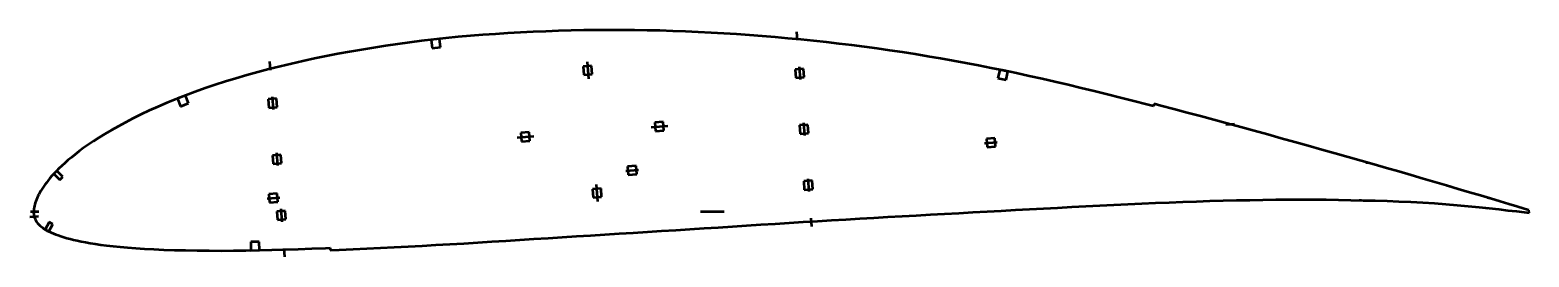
# Model space of a CAD drawing. Header units: metres. Extents: x -266 to 444, y -21 to 86.
import ezdxf

# ---------------------------------------------------------------- set-up
doc = ezdxf.new("R2010")
doc.units = ezdxf.units.M
for name, color, linetype, lineweight in [('FoilLayer', 1, 'Continuous', 50), ('StringerLayer', 1, 'Continuous', 50), ('SubLayer', 1, 'Continuous', 50)]:
    doc.layers.add(name, color=color, linetype=linetype, lineweight=lineweight)

msp = doc.modelspace()

# ---------------------------------------------------------------- linework, layer by layer
at = {"layer": 'FoilLayer'}
for p, q in [((-16.14, 85.38), (-22.14, 85.17)), ((-10.14, 85.55), (-16.14, 85.38)), ((-4.12, 85.67), (-10.14, 85.55)), ((1.9, 85.75), (-4.12, 85.67)), ((7.92, 85.79), (1.9, 85.75)), ((13.94, 85.78), (7.92, 85.79)), ((19.96, 85.74), (13.94, 85.78)), ((25.98, 85.64), (19.96, 85.74)), ((32.01, 85.51), (25.98, 85.64)), ((38.05, 85.33), (32.01, 85.51)), ((44.09, 85.11), (38.05, 85.33)), ((-98.1, 78.32), (-103.79, 77.44)), ((-92.39, 79.15), (-98.1, 78.32)), ((-86.66, 79.93), (-92.39, 79.15)), ((-80.91, 80.65), (-86.66, 79.93)), ((-75.16, 81.33), (-80.91, 80.65)), ((-69.39, 81.95), (-75.16, 81.33)), ((-63.6, 82.51), (-69.39, 81.95)), ((-57.77, 83.02), (-63.6, 82.51)), ((-51.9, 83.49), (-57.77, 83.02)), ((-45.99, 83.91), (-51.9, 83.49)), ((-40.05, 84.29), (-45.99, 83.91)), ((-34.09, 84.63), (-40.05, 84.29)), ((-28.12, 84.92), (-34.09, 84.63)), ((-22.14, 85.17), (-28.12, 84.92)), ((50.13, 84.85), (44.09, 85.11)), ((56.19, 84.54), (50.13, 84.85)), ((62.24, 84.2), (56.19, 84.54)), ((68.31, 83.81), (62.24, 84.2)), ((74.38, 83.38), (68.31, 83.81)), ((80.47, 82.92), (74.38, 83.38)), ((86.55, 82.41), (80.47, 82.92)), ((92.63, 81.87), (86.55, 82.41)), ((98.72, 81.29), (92.63, 81.87)), ((104.79, 80.67), (98.72, 81.29)), ((110.85, 80.02), (104.79, 80.67)), ((116.9, 79.33), (110.85, 80.02)), ((122.92, 78.6), (116.9, 79.33)), ((128.95, 77.83), (122.92, 78.6)), ((-137.19, 71.12), (-142.61, 69.88)), ((-131.73, 72.3), (-137.19, 71.12)), ((-126.22, 73.43), (-131.73, 72.3)), ((-120.67, 74.51), (-126.22, 73.43)), ((-115.07, 75.54), (-120.67, 74.51)), ((-109.45, 76.52), (-115.07, 75.54)), ((-103.79, 77.44), (-109.45, 76.52)), ((134.96, 77.01), (128.95, 77.83)), ((140.97, 76.16), (134.96, 77.01)), ((146.97, 75.27), (140.97, 76.16)), ((152.97, 74.34), (146.97, 75.27)), ((158.95, 73.36), (152.97, 74.34)), ((164.93, 72.35), (158.95, 73.36)), ((170.9, 71.29), (164.93, 72.35)), ((176.88, 70.19), (170.9, 71.29)), ((-163.77, 64.41), (-168.87, 62.95)), ((-158.56, 65.85), (-163.77, 64.41)), ((-153.28, 67.25), (-158.56, 65.85)), ((-147.97, 68.59), (-153.28, 67.25)), ((-142.61, 69.88), (-147.97, 68.59)), ((182.87, 69.04), (176.88, 70.19)), ((188.88, 67.85), (182.87, 69.04)), ((194.89, 66.62), (188.88, 67.85)), ((200.92, 65.35), (194.89, 66.62)), ((206.97, 64.04), (200.92, 65.35)), ((213.05, 62.68), (206.97, 64.04)), ((-183.53, 58.27), (-188.21, 56.62)), ((-178.75, 59.88), (-183.53, 58.27)), ((-173.87, 61.44), (-178.75, 59.88)), ((-168.87, 62.95), (-173.87, 61.44)), ((219.17, 61.27), (213.05, 62.68)), ((225.34, 59.83), (219.17, 61.27)), ((231.54, 58.36), (225.34, 59.83)), ((237.77, 56.86), (231.54, 58.36)), ((244, 55.35), (237.77, 56.86)), ((-201.62, 51.37), (-205.85, 49.55)), ((-197.26, 53.16), (-201.62, 51.37)), ((-192.79, 54.91), (-197.26, 53.16)), ((-188.21, 56.62), (-192.79, 54.91)), ((250.23, 53.81), (244, 55.35)), ((256.47, 52.24), (250.23, 53.81)), ((262.72, 50.65), (256.47, 52.24)), ((265.87, 49.84), (262.72, 50.65)), ((266.14, 50.85), (265.87, 49.84)), ((269.25, 50.05), (266.14, 50.85)), ((275.53, 48.41), (269.25, 50.05)), ((-217.67, 43.97), (-221.27, 42.12)), ((-213.88, 45.84), (-217.67, 43.97)), ((-209.94, 47.7), (-213.88, 45.84)), ((-205.85, 49.55), (-209.94, 47.7)), ((281.83, 46.74), (275.53, 48.41)), ((288.14, 45.06), (281.83, 46.74)), ((294.46, 43.36), (288.14, 45.06)), ((300.81, 41.63), (294.46, 43.36)), ((-230.91, 36.72), (-233.72, 34.99)), ((-227.9, 38.49), (-230.91, 36.72)), ((-224.69, 40.29), (-227.9, 38.49)), ((-221.27, 42.12), (-224.69, 40.29)), ((307.19, 39.88), (300.81, 41.63)), ((313.57, 38.13), (307.19, 39.88)), ((319.97, 36.36), (313.57, 38.13)), ((326.36, 34.58), (319.97, 36.36)), ((-243.16, 28.52), (-245.09, 27.04)), ((-241.06, 30.06), (-243.16, 28.52)), ((-238.79, 31.65), (-241.06, 30.06)), ((-236.35, 33.29), (-238.79, 31.65)), ((-233.72, 34.99), (-236.35, 33.29)), ((332.76, 32.8), (326.36, 34.58)), ((339.15, 31), (332.76, 32.8)), ((345.53, 29.22), (339.15, 31)), ((351.86, 27.44), (345.53, 29.22)), ((-251.44, 21.6), (-252.74, 20.35)), ((-250.04, 22.9), (-251.44, 21.6)), ((-248.52, 24.23), (-250.04, 22.9)), ((-246.88, 25.61), (-248.52, 24.23)), ((-245.09, 27.04), (-246.88, 25.61)), ((358.11, 25.68), (351.86, 27.44)), ((364.27, 23.95), (358.11, 25.68)), ((370.32, 22.25), (364.27, 23.95)), ((376.26, 20.55), (370.32, 22.25)), ((-257.86, 14.7), (-258.66, 13.67)), ((-257, 15.76), (-257.86, 14.7)), ((-256.06, 16.85), (-257, 15.76)), ((-255.04, 17.97), (-256.06, 16.85)), ((-253.93, 19.14), (-255.04, 17.97)), ((-252.74, 20.35), (-253.93, 19.14)), ((382.11, 18.88), (376.26, 20.55)), ((387.87, 17.19), (382.11, 18.88)), ((393.55, 15.53), (387.87, 17.19)), ((399.16, 13.93), (393.55, 15.53)), ((-262.72, 7.27), (-263.1, 6.46)), ((-262.28, 8.09), (-262.72, 7.27)), ((-261.8, 8.96), (-262.28, 8.09)), ((-261.27, 9.86), (-261.8, 8.96)), ((-260.7, 10.77), (-261.27, 9.86)), ((-260.08, 11.71), (-260.7, 10.77)), ((-259.4, 12.67), (-260.08, 11.71)), ((-258.66, 13.67), (-259.4, 12.67)), ((404.73, 12.3), (399.16, 13.93)), ((410.24, 10.67), (404.73, 12.3)), ((415.6, 9.09), (410.24, 10.67)), ((420.72, 7.56), (415.6, 9.09)), ((425.55, 6.13), (420.72, 7.56)), ((-264.72, 0.62), (-264.75, -0.04)), ((-264.65, 1.28), (-264.72, 0.62)), ((-264.55, 1.97), (-264.65, 1.28)), ((-264.41, 2.68), (-264.55, 1.97)), ((-264.24, 3.4), (-264.41, 2.68)), ((-264.02, 4.11), (-264.24, 3.4)), ((-263.75, 4.85), (-264.02, 4.11)), ((-263.44, 5.65), (-263.75, 4.85)), ((-263.1, 6.46), (-263.44, 5.65)), ((180.26, -0.3), (186.97, 0.06)), ((186.97, 0.06), (193.67, 0.42)), ((193.67, 0.42), (200.38, 0.78)), ((200.38, 0.78), (207.07, 1.14)), ((207.07, 1.14), (213.76, 1.5)), ((213.76, 1.5), (220.42, 1.85)), ((220.42, 1.85), (227.08, 2.19)), ((227.08, 2.19), (233.74, 2.52)), ((233.74, 2.52), (240.4, 2.84)), ((240.4, 2.84), (247.06, 3.16)), ((247.06, 3.16), (253.68, 3.48)), ((253.68, 3.48), (260.26, 3.78)), ((260.26, 3.78), (266.79, 4.07)), ((266.79, 4.07), (273.3, 4.33)), ((273.3, 4.33), (279.78, 4.58)), ((279.78, 4.58), (286.19, 4.82)), ((286.19, 4.82), (292.55, 5.02)), ((292.55, 5.02), (298.86, 5.19)), ((298.86, 5.19), (305.17, 5.33)), ((305.17, 5.33), (311.45, 5.44)), ((311.45, 5.44), (317.68, 5.57)), ((317.68, 5.57), (323.79, 5.67)), ((323.79, 5.67), (329.79, 5.72)), ((329.79, 5.72), (335.76, 5.69)), ((335.76, 5.69), (341.74, 5.66)), ((341.74, 5.66), (347.66, 5.64)), ((347.66, 5.64), (353.49, 5.58)), ((353.49, 5.58), (359.31, 5.44)), ((359.31, 5.44), (365.11, 5.31)), ((365.11, 5.31), (370.84, 5.21)), ((370.84, 5.21), (376.5, 5.07)), ((376.5, 5.07), (382.14, 4.83)), ((382.14, 4.83), (387.81, 4.54)), ((387.81, 4.54), (393.45, 4.25)), ((393.45, 4.25), (398.96, 3.94)), ((398.96, 3.94), (404.35, 3.53)), ((404.35, 3.53), (409.71, 3.06)), ((409.71, 3.06), (414.97, 2.56)), ((414.97, 2.56), (420.07, 2.08)), ((420.07, 2.08), (424.91, 1.58)), ((424.91, 1.58), (429.5, 1.07)), ((430.05, 4.8), (425.55, 6.13)), ((429.5, 1.07), (433.8, 0.59)), ((434.18, 3.55), (430.05, 4.8)), ((433.8, 0.59), (437.8, 0.13)), ((437.95, 2.38), (434.18, 3.55)), ((437.8, 0.13), (441.48, -0.32)), ((441.44, 1.33), (437.95, 2.38)), ((443.61, 0.64), (441.44, 1.33)), ((443.76, -0.62), (443.61, 0.64)), ((-264.75, -0.04), (-264.74, -0.64)), ((-264.74, -0.64), (-264.7, -1.24)), ((-264.7, -1.24), (-264.61, -1.84)), ((-264.61, -1.84), (-264.46, -2.44)), ((-264.46, -2.44), (-264.25, -3.05)), ((-264.25, -3.05), (-264, -3.65)), ((-264, -3.65), (-263.69, -4.25)), ((-263.69, -4.25), (-263.32, -4.83)), ((-263.32, -4.83), (-262.89, -5.39)), ((-262.89, -5.39), (-262.4, -5.95)), ((-262.4, -5.95), (-261.85, -6.5)), ((-261.85, -6.5), (-261.25, -7.04)), ((-261.25, -7.04), (-260.58, -7.56)), ((59.64, -7.45), (66.36, -7.02)), ((66.36, -7.02), (73.08, -6.59)), ((73.08, -6.59), (79.8, -6.16)), ((79.8, -6.16), (86.51, -5.73)), ((86.51, -5.73), (93.21, -5.31)), ((93.21, -5.31), (99.91, -4.89)), ((99.91, -4.89), (106.6, -4.48)), ((106.6, -4.48), (113.3, -4.07)), ((113.3, -4.07), (119.99, -3.67)), ((119.99, -3.67), (126.67, -3.27)), ((126.67, -3.27), (133.34, -2.89)), ((133.34, -2.89), (140.02, -2.52)), ((140.02, -2.52), (146.71, -2.15)), ((146.71, -2.15), (153.42, -1.78)), ((153.42, -1.78), (160.13, -1.42)), ((160.13, -1.42), (166.84, -1.04)), ((166.84, -1.04), (173.55, -0.67)), ((173.55, -0.67), (180.26, -0.3)), ((441.48, -0.32), (443.76, -0.62)), ((-260.58, -7.56), (-259.87, -8.07)), ((-259.87, -8.07), (-259.1, -8.56)), ((-259.1, -8.56), (-258.26, -9.03)), ((-258.26, -9.03), (-257.36, -9.48)), ((-257.36, -9.48), (-256.39, -9.93)), ((-256.39, -9.93), (-255.35, -10.36)), ((-255.35, -10.36), (-254.24, -10.79)), ((-254.24, -10.79), (-253.06, -11.21)), ((-253.06, -11.21), (-251.8, -11.64)), ((-251.8, -11.64), (-250.45, -12.06)), ((-250.45, -12.06), (-249.02, -12.48)), ((-249.02, -12.48), (-247.5, -12.89)), ((-247.5, -12.89), (-245.86, -13.29)), ((-245.86, -13.29), (-244.09, -13.69)), ((-244.09, -13.69), (-242.19, -14.09)), ((-242.19, -14.09), (-240.14, -14.48)), ((-54.35, -14.61), (-47.71, -14.19)), ((-47.71, -14.19), (-41.05, -13.77)), ((-41.05, -13.77), (-34.37, -13.36)), ((-34.37, -13.36), (-27.69, -12.95)), ((-27.69, -12.95), (-20.99, -12.53)), ((-20.99, -12.53), (-14.28, -12.1)), ((-14.28, -12.1), (-7.56, -11.67)), ((-7.56, -11.67), (-0.84, -11.25)), ((-0.84, -11.25), (5.88, -10.83)), ((5.88, -10.83), (12.61, -10.41)), ((12.61, -10.41), (19.32, -9.99)), ((19.32, -9.99), (26.04, -9.57)), ((26.04, -9.57), (32.76, -9.14)), ((32.76, -9.14), (39.48, -8.71)), ((39.48, -8.71), (46.2, -8.29)), ((46.2, -8.29), (52.92, -7.87)), ((52.92, -7.87), (59.64, -7.45)), ((-240.14, -14.48), (-237.92, -14.88)), ((-237.92, -14.88), (-235.53, -15.27)), ((-235.53, -15.27), (-232.95, -15.66)), ((-232.95, -15.66), (-230.15, -16.02)), ((-230.15, -16.02), (-227.12, -16.37)), ((-227.12, -16.37), (-223.81, -16.69)), ((-223.81, -16.69), (-220.22, -17)), ((-220.22, -17), (-216.34, -17.29)), ((-216.34, -17.29), (-212.18, -17.56)), ((-212.18, -17.56), (-207.73, -17.8)), ((-207.73, -17.8), (-203, -18)), ((-203, -18), (-197.99, -18.16)), ((-197.99, -18.16), (-192.73, -18.28)), ((-192.73, -18.28), (-187.26, -18.38)), ((-187.26, -18.38), (-181.64, -18.45)), ((-181.64, -18.45), (-175.91, -18.48)), ((-175.91, -18.48), (-170.09, -18.46)), ((-170.09, -18.46), (-164.16, -18.38)), ((-164.16, -18.38), (-158.11, -18.26)), ((-158.11, -18.26), (-151.94, -18.1)), ((-151.94, -18.1), (-145.69, -17.92)), ((-145.69, -17.92), (-139.36, -17.71)), ((-139.36, -17.71), (-132.95, -17.48)), ((-132.95, -17.48), (-126.48, -17.23)), ((-126.48, -17.23), (-124.31, -17.15)), ((-124.31, -17.15), (-124.27, -18.2)), ((-124.27, -18.2), (-119.94, -18.03)), ((-119.94, -18.03), (-113.43, -17.76)), ((-113.43, -17.76), (-106.93, -17.47)), ((-106.93, -17.47), (-100.41, -17.16)), ((-100.41, -17.16), (-93.87, -16.83)), ((-93.87, -16.83), (-87.29, -16.49)), ((-87.29, -16.49), (-80.7, -16.14)), ((-80.7, -16.14), (-74.12, -15.78)), ((-74.12, -15.78), (-67.55, -15.41)), ((-67.55, -15.41), (-60.97, -15.02)), ((-60.97, -15.02), (-54.35, -14.61))]:
    msp.add_line(p, q, dxfattribs=at)
at = {"layer": 'StringerLayer'}
for p, q in [((-72.4, 81.63), (-76.38, 81.2)), ((-76.38, 81.2), (-75.95, 77.22)), ((-71.97, 77.65), (-72.4, 81.63)), ((-75.95, 77.22), (-71.97, 77.65)), ((192.98, 67.03), (192.16, 63.11)), ((196.9, 66.2), (192.98, 67.03)), ((196.07, 62.29), (196.9, 66.2)), ((192.16, 63.11), (196.07, 62.29)), ((-192.84, 54.89), (-196.57, 53.43)), ((-196.57, 53.43), (-195.11, 49.71)), ((-195.11, 49.71), (-191.38, 51.17)), ((-191.38, 51.17), (-192.84, 54.89)), ((-253.82, 19.26), (-255.2, 17.8)), ((-255.2, 17.8), (-252.29, 15.05)), ((-250.92, 16.5), (-253.82, 19.26)), ((-252.29, 15.05), (-250.92, 16.5)), ((-257.32, -4.96), (-259.29, -8.45)), ((-257.54, -9.43), (-255.58, -5.95)), ((-255.58, -5.95), (-257.32, -4.96)), ((-259.29, -8.45), (-257.54, -9.43)), ((-157.86, -14.25), (-161.86, -14.33)), ((-161.86, -14.33), (-161.78, -18.33)), ((-161.78, -18.33), (-157.78, -18.25)), ((-157.78, -18.25), (-157.86, -14.25))]:
    msp.add_line(p, q, dxfattribs=at)
at = {"layer": 'SubLayer'}
for p, q in [((96.67, 84.97), (96.97, 80.98)), ((-152.99, 70.9), (-152.68, 66.91)), ((-0.39, 68.91), (-4.38, 68.6)), ((-4.38, 68.6), (-4.07, 64.61)), ((-4.07, 64.61), (-0.08, 64.92)), ((-2.54, 70.75), (-1.92, 62.77)), ((-0.08, 64.92), (-0.39, 68.91)), ((100.01, 67.51), (96.03, 67.2)), ((96.03, 67.2), (96.33, 63.21)), ((97.94, 68.35), (98.4, 62.37)), ((100.32, 63.52), (100.01, 67.51)), ((96.33, 63.21), (100.32, 63.52)), ((-149.64, 53.39), (-153.63, 53.08)), ((-153.63, 53.08), (-153.32, 49.09)), ((-151.71, 54.23), (-151.25, 48.25)), ((-149.33, 49.4), (-149.64, 53.39)), ((-153.32, 49.09), (-149.33, 49.4)), ((-35.73, 35.04), (-27.76, 35.65)), ((-29.9, 37.49), (-33.89, 37.19)), ((-33.89, 37.19), (-33.59, 33.2)), ((-29.6, 33.5), (-29.9, 37.49)), ((27.76, 39.92), (35.73, 40.54)), ((33.59, 42.38), (29.6, 42.07)), ((29.6, 42.07), (29.9, 38.08)), ((29.9, 38.08), (33.89, 38.39)), ((33.89, 38.39), (33.59, 42.38)), ((102.05, 41.08), (98.06, 40.77)), ((98.06, 40.77), (98.37, 36.78)), ((98.37, 36.78), (102.36, 37.09)), ((99.98, 41.92), (100.44, 35.94)), ((102.36, 37.09), (102.05, 41.08)), ((300.16, 41.11), (304.14, 41.42)), ((-33.59, 33.2), (-29.6, 33.5)), ((185.83, 32.31), (191.81, 32.77)), ((190.66, 34.69), (186.67, 34.38)), ((186.67, 34.38), (186.98, 30.39)), ((186.98, 30.39), (190.97, 30.7)), ((190.97, 30.7), (190.66, 34.69)), ((-147.6, 26.88), (-151.59, 26.58)), ((-151.59, 26.58), (-151.28, 22.59)), ((-151.28, 22.59), (-147.29, 22.9)), ((-149.67, 27.73), (-149.21, 21.75)), ((-147.29, 22.9), (-147.6, 26.88)), ((20.67, 21.61), (16.68, 21.3)), ((20.98, 17.62), (20.67, 21.61)), ((367.02, 22.65), (367.31, 23.61)), ((15.84, 19.23), (21.82, 19.69)), ((16.68, 21.3), (16.99, 17.31)), ((16.99, 17.31), (20.98, 17.62)), ((104.08, 14.65), (100.09, 14.35)), ((100.09, 14.35), (100.4, 10.36)), ((102.01, 15.5), (102.47, 9.51)), ((104.39, 10.66), (104.08, 14.65)), ((-149.32, 8.53), (-153.31, 8.22)), ((-153.31, 8.22), (-153, 4.23)), ((-149.01, 4.54), (-149.32, 8.53)), ((4.07, 10.96), (0.08, 10.66)), ((0.08, 10.66), (0.39, 6.67)), ((2.54, 4.83), (1.92, 12.8)), ((4.38, 6.98), (4.07, 10.96)), ((100.4, 10.36), (104.39, 10.66)), ((405.46, 11.57), (405.76, 12.52)), ((-266.25, 0), (-262.25, 0)), ((-154.15, 6.15), (-148.17, 6.61)), ((-153, 4.23), (-149.01, 4.54)), ((-145.56, 0.38), (-149.55, 0.07)), ((-149.55, 0.07), (-149.24, -3.91)), ((-147.63, 1.23), (-147.17, -4.76)), ((-145.25, -3.61), (-145.56, 0.38)), ((0.39, 6.67), (4.38, 6.98)), ((51.25, 0), (62.35, 0)), ((363.9, 4.84), (363.96, 5.84)), ((403.86, 3.06), (403.95, 4.06)), ((423.78, 1.19), (423.86, 2.19)), ((424.63, 5.89), (424.95, 6.83)), ((-266.48, -2.49), (-262.49, -2.18)), ((-149.24, -3.91), (-145.25, -3.61)), ((103.44, -3.12), (103.75, -7.11)), ((-146.19, -17.44), (-145.89, -21.43))]:
    msp.add_line(p, q, dxfattribs=at)

doc.saveas('drawing.dxf')
